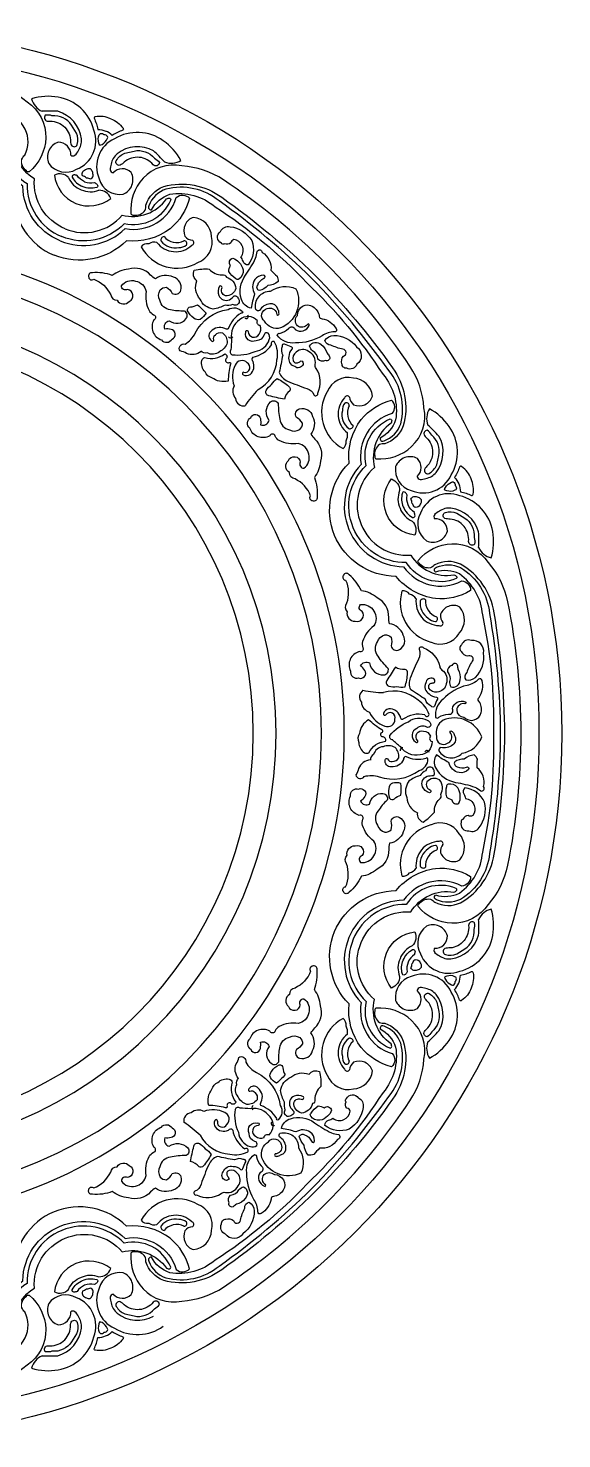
# Model space of a CAD drawing. Header units: metres. Extents: x 2627 to 4115, y 2440 to 3928.
# Drawn here: x 3553 to 4115, y 2440 to 3928 of the extents above; entities that cross this region are included whole.
import ezdxf

# ---------------------------------------------------------------- set-up
doc = ezdxf.new("R2010")
doc.units = ezdxf.units.M
for name, color, linetype in [('3', 3, 'Continuous'), ('4', 4, 'Continuous'), ('7', 7, 'Continuous')]:
    doc.layers.add(name, color=color, linetype=linetype)

# ---------------------------------------------------------------- blocks, each defined once
blk = doc.blocks.new('窗-074')
at = {"layer": '3'}
for points in [[(-3.45, 1202.05, -0.05), (112.42, 1190.44, -0.13), (146.94, 1173.28, -0.26), (163.34, 1141.54, -0.21), (148.74, 1111.85, -0.32), (146.29, 1112.72, -0.29), (142.17, 1122.88, -0.08), (144.92, 1126.58, 0.23), (145.33, 1149.22, 0.23), (102.63, 1178.61, 0.04), (-3.45, 1188.05, 0.04), (-109.54, 1178.61, 0.23), (-152.24, 1149.22, 0.23), (-151.82, 1126.58, -0.08), (-149.08, 1122.88, -0.29), (-153.2, 1112.72, -0.32), (-155.64, 1111.85, -0.21), (-170.25, 1141.54, -0.26), (-153.85, 1173.28, -0.13), (-119.33, 1190.44, -0.05)], [(162.88, 1161.48, 0.64), (165.43, 1156.19, -0.42), (185.05, 1139.97, 0.08), (185.64, 1135.42, 0.66), (190.93, 1135.81, 0.15), (190.34, 1145.8), (185.83, 1152.85, 0.28), (168.77, 1161.08, 0.13)], [(263.19, 1119.93, -0.64), (257.65, 1117.99, 0.42), (232.3, 1120.39, -0.08), (228.67, 1117.59, -0.66), (225.21, 1121.61, -0.15), (232.69, 1128.26), (240.87, 1130.06, -0.28), (258.75, 1123.81, -0.13)], [(409.5, 1031, 0.05), (319.35, 1104.73, 0.13), (282.81, 1117, 0.26), (248.77, 1106.16, 0.21), (238.1, 1074.83, 0.32), (240.45, 1073.72, 0.29), (250.54, 1077.99, 0.08), (251.22, 1082.55, -0.23), (266.94, 1098.85, -0.23), (317.91, 1089.44, -0.04), (399.6, 1021.1, -0.04), (467.94, 939.41, -0.23), (477.35, 888.44, -0.23), (461.05, 872.72, 0.08), (456.48, 872.04, 0.29), (452.22, 861.95, 0.32), (453.33, 859.6, 0.21), (484.66, 870.27, 0.26), (495.5, 904.31, 0.13), (483.22, 940.85, 0.05)], [(335.84, 1046.72, 0.28), (328.61, 1052.18, 0.32), (325.8, 1049.38, -0.34), (320.35, 1048.64, -0.55), (317.54, 1049.09, -0.59), (316.8, 1059.27, -0.37), (325.21, 1063.54, -0.23), (344.25, 1051.29, -0.27), (341.01, 1030.04, -0.39), (336.59, 1033.29, 0.1), (334.67, 1036.98, 0.31)], [(354.6, 1020.88, 0.25), (346.92, 1017.05, 0.3), (346.78, 1004.51, 0.05), (343.84, 991.82, -0.27), (335.13, 999.65, -0.23), (338.66, 1020.89, 0.04), (347.65, 1035.79, 0.07), (348.98, 1041.84, -0.78), (353.4, 1040.95, -0.3), (361.08, 1025.31, 0.03), (366.55, 1020.14, -0.14), (367.29, 1015.27, -0.14), (358.44, 1011.73, -0.14), (350.91, 1007.46, -0.52), (349.44, 1012.18, -0.21), (354.89, 1018.23, 0.91)], [(330.2, 1017.85, -0.1), (323.96, 1024.08, -0.12), (325.62, 1029.39, -0.58), (327.66, 1035.88, -0.14), (332.95, 1032.39, -0.15), (336.56, 1025.54, -0.29), (332.96, 1017.49, -0.36)], [(263.47, 998.89, -0.25), (263.67, 1007.96, -0.2), (269.31, 1010.37, -0.12), (274.36, 1004.93, 0.5), (282.01, 1007.75, 0.41), (275.35, 1019.24, 0.28), (259.63, 1017.64, -0.02), (255.4, 1021.06, 0.29), (235.84, 1026.12, 0.14), (221.71, 1020.76, 0.11), (204.2, 1023.11, 0.59), (200.98, 1019.08, 0.58), (205.41, 1017.47, -0.19), (220.34, 1003.75, 0.4), (225.98, 998.91, 0.51), (236.67, 997.9, 0.77), (235.05, 1008.38, -0.59), (229.81, 1011.61, -0.31), (242.1, 1015.83, -0.31), (251.38, 1006.56, 0.15), (254.01, 989.82, 0.12), (258.04, 986.19, -0.72), (258.24, 981.56, 0.47), (264.91, 964.02, 0.54), (274.18, 964.82, 0.78), (273.37, 973.28, 0.11), (267.92, 973.49, -0.45), (271.75, 980.94, 0.42), (286.49, 982.74, 0.49), (285.07, 989.4, -0.05), (272.75, 990.42, -0.32)], [(324.68, 999.42, 0.07), (328.93, 1002.8, -0.36), (332.1, 1000.94, -0.24), (333.09, 996.9, -0.49), (327.41, 995.16, -0.14), (320.75, 994.61, -0.09), (310.27, 991.13, -0.26), (298.79, 999.98, -0.28), (296.05, 1016.03, -0.37), (293.75, 1025.32, -0.08), (306.97, 1026.29, 0.22), (318.22, 1021.15, -0.41), (321.93, 1019.19, -0.32), (330.24, 1009.35, -0.37), (321.07, 1002.8, -0.49), (318.34, 1010.12, 0.52), (315.93, 1011.22, 0.23), (315.39, 1003.03, 0.43)], [(368.15, 987.71, 0.18), (367.07, 991.08, 0.41), (360.24, 995.8, 0.24), (351.06, 990.04, -0.47), (347.91, 990.83, -0.5), (360.76, 1006.82, -0.27), (383.06, 1008.91, -0.43), (369.44, 974.55, -0.34), (355.4, 980.46, -0.64), (357.88, 991.61, -0.47), (365.96, 987.46, 0.41), (367.07, 985.83, 0.51)], [(296.63, 994.96, -0.03), (304.06, 987.52, -0.11), (299.01, 982.08, -0.29), (293.46, 983.27, -0.13), (287.81, 989.71, -0.48), (290.38, 993.08, 0.14)], [(403.55, 984.79, 0.46), (406.05, 982.67, -0.22), (418.35, 974.02, -0.68), (416.91, 971.04, 0.16), (406.05, 967.68, -0.14), (382.61, 961.36, -0.27), (366.66, 968.09, -0.52), (368.77, 969.82, 0.11), (376.55, 973.95, -0.71), (382.42, 973.08, 0.47), (394.62, 976.82, 0.97), (393.17, 977.68, -0.44), (384.33, 976.54, -0.4), (384.33, 985.57, -0.27), (388.94, 993.64, -0.29), (397.87, 993.34, -0.24)], [(423.5, 943.11, -0.27), (424.73, 949.78, 0.82), (424.36, 955.84, -0.06), (413.73, 959.55, -0.36), (408.54, 963.51, -0.23), (416.2, 967.96, -0.24), (436.35, 957.93, -0.52), (436.6, 942.61, -0.45), (427.71, 939.16, -0.47)], [(375.68, 927.9, 0.02), (392.66, 921.26, -0.23), (398.9, 915.82, 0.91), (402.22, 917.27, 0.26), (400.87, 938.95, -0.23), (399.97, 942.53, 0.34), (394.15, 953.82, 0.37), (383.38, 953.31, 0.34), (380.65, 945.79, 0.43), (385.09, 944.08, 0.02), (387.66, 945.79, -0.44), (389.28, 942.45, -0.5), (381.93, 940.57, -0.39), (377.14, 949.47, -0.21), (379.7, 955.97, 0.61), (378.93, 957.93, -0.02), (373.03, 960.42, 0.56), (370.89, 958.28, 0.24), (371.43, 950.71, -0.01), (368.39, 935.46, 0.2)], [(402.37, 947.2, 0.26), (397.67, 954.37, -0.13), (394.95, 958.58, -0.51), (405.2, 959.93, -0.19), (410.4, 952.27, -0.03), (412.62, 949.3, -0.69), (409.04, 945.96, -0.4)], [(323.45, 927.9, -0.23), (309.27, 930.77, -0.26), (303.26, 935.94, -0.23), (300.38, 945.91, -0.22), (303.08, 948.61, 0.25), (320.56, 951.73, -0.66), (321.33, 947.08, 0.64), (324.45, 944.12, -0.8), (325.47, 942.6, 0.05)], [(372.91, 911.85, -0.01), (359.25, 914.91, -0.47), (356.86, 919.69, -0.08), (361.63, 924.72, -0.13), (366.67, 930.03, -0.06), (376.75, 923.12, -0.39), (377.55, 919.41, 0.21)], [(377.39, 884.98, 0.25), (386.46, 885.17, 0.2), (388.87, 890.82, 0.12), (383.43, 895.86, -0.5), (386.24, 903.52, -0.41), (397.74, 896.86, -0.28), (396.13, 881.14, 0.02), (399.56, 876.9, -0.29), (404.61, 857.35, -0.14), (399.25, 843.21, -0.11), (401.61, 825.7, -0.59), (397.58, 822.48, -0.58), (395.96, 826.92, 0.19), (382.25, 841.84, -0.4), (377.41, 847.49, -0.51), (376.39, 858.17, -0.77), (386.88, 856.55, 0.59), (390.1, 851.31, 0.31), (394.33, 863.6, 0.31), (385.05, 872.88, -0.15), (368.32, 875.51, -0.12), (364.69, 879.54, 0.72), (360.06, 879.75, -0.47), (342.52, 886.41, -0.54), (343.32, 895.68, -0.78), (351.78, 894.87, -0.11), (351.99, 889.43, 0.45), (359.44, 893.25, -0.38), (360.84, 909.58, -0.49), (367.5, 908.16, 0.05), (368.92, 894.25, 0.32)], [(440.32, 801.86, 0.33), (484, 774.9, 0.31), (521.84, 757.5, -0.17), (524.32, 755.7, -0.35), (523.77, 754.26, -0.37), (480, 768.32, -0.31), (433.34, 798.97, -0.31), (444.66, 853.64, -0.37), (465.67, 894.53, -0.35), (467.08, 893.9, -0.17), (466.6, 890.88, 0.31), (452.14, 851.82, 0.33)], [(498.42, 884.69, 0.64), (496.49, 879.15, -0.42), (498.89, 853.81, 0.08), (496.09, 850.18, 0.66), (500.11, 846.71, 0.15), (506.76, 854.19), (508.56, 862.37, 0.28), (502.31, 880.25, 0.13)], [(526.06, 837.38, -0.09), (527.56, 830.61, -0.07), (537.37, 827.2, 0.47), (538.63, 828.36, 0.16), (536.91, 841.87, 0.16), (528.57, 852.64, 0.47), (526.86, 852.58, -0.07), (522.33, 843.22, -0.09)], [(485.19, 804.78, -0.32), (487.47, 792.42, -0.27), (462.59, 811.09, -0.27), (466.98, 841.89, -0.32), (474.11, 831.53, 0.21), (474.53, 816.04, 0.21)], [(522.94, 836.09, -0.26), (523.93, 832.76, -0.18), (522.71, 831.82, -0.2), (515.63, 831.41, -0.12), (513.64, 832.24, -0.12), (514.46, 834.23, -0.2), (519.76, 838.94, -0.18), (521.29, 839.14, -0.26)], [(477.33, 817.19, 0.17), (485.49, 807.93, 0.52), (487.64, 809.51, 0.09), (487.09, 812.35, -0.15), (481.59, 818.96, -0.15), (480.8, 827.52, 0.09), (479.19, 829.92, 0.52), (476.54, 829.52, 0.17)], [(493.1, 823.73, -0.1), (492.76, 820.45, -0.06), (490.52, 817.23, -0.18), (486.89, 817.09, 0.12), (485, 820.37, 0.12), (484.02, 824.03, -0.18), (486.68, 826.5, -0.06), (490.54, 825.8, -0.1)], [(539.97, 784.38, -0.64), (534.68, 786.93, 0.42), (518.46, 806.55, -0.08), (513.91, 807.14, -0.66), (514.31, 812.44, -0.15), (524.3, 811.85), (531.35, 807.33, -0.28), (539.58, 790.27, -0.13)], [(580.55, 618.05, -0.05), (568.93, 502.17, -0.13), (551.78, 467.65, -0.26), (520.04, 451.25, -0.21), (490.34, 465.86, -0.32), (491.22, 468.3, -0.29), (501.37, 472.43, -0.08), (505.08, 469.68, 0.23), (527.72, 469.27, 0.23), (557.11, 511.96, 0.04), (566.55, 618.05, 0.04), (557.11, 724.14, 0.23), (527.72, 766.83, 0.23), (505.08, 766.42, -0.08), (501.37, 763.67, -0.29), (491.22, 767.79, -0.32), (490.34, 770.24, -0.21), (520.04, 784.85, -0.26), (551.78, 768.44, -0.13), (568.93, 733.92, -0.05)], [(454.59, 698.6, -0.25), (461.14, 704.87, -0.2), (466.84, 702.59, -0.12), (466.55, 695.17, 0.5), (473.96, 691.75, 0.41), (477.38, 704.59, 0.28), (465.13, 714.57, -0.02), (464.56, 719.99, 0.29), (454.3, 737.39, 0.14), (440.52, 743.59, 0.11), (429.8, 757.64, 0.59), (424.68, 757.07, 0.58), (426.67, 752.79, -0.19), (427.52, 732.54, 0.4), (428.09, 725.12, 0.51), (434.93, 716.85, 0.77), (441.2, 725.41, -0.59), (439.77, 731.4, -0.31), (451.45, 725.69, -0.31), (451.45, 712.57, 0.15), (441.48, 698.88, 0.12), (441.77, 693.46, -0.72), (438.63, 690.04, 0.47), (430.94, 672.93, 0.54), (438.07, 666.94, 0.78), (443.48, 673.5, 0.11), (439.77, 677.49, -0.45), (447.75, 680.06, 0.38), (460.29, 669.5, 0.49), (463.99, 675.21, -0.05), (455.16, 686.05, -0.32)], [(528.31, 690.1, 0.27), (533.89, 686.25, -0.82), (537.91, 681.7, 0.06), (533.02, 671.56, 0.36), (532.15, 665.09, 0.23), (540.71, 667.36, 0.24), (547.87, 688.7, 0.52), (537.21, 699.72, 0.45), (528.48, 695.87, 0.47)], [(483.73, 667.04, -0.02), (491.04, 683.74, 0.23), (491.61, 692, -0.91), (494.98, 693.32, -0.26), (509.36, 677.04, 0.23), (511.25, 673.87, -0.34), (515.12, 661.77, -0.37), (507.15, 654.51, -0.34), (499.89, 657.9, -0.43), (501.83, 662.26, -0.02), (504.85, 662.86, 0.44), (503.64, 666.37, 0.5), (497.11, 662.5, 0.39), (500.01, 652.82, 0.21), (506.42, 650.03, -0.61), (507.27, 648.1, 0.02), (504.85, 642.17, -0.56), (501.83, 642.17, -0.24), (496.86, 647.9, 0.01), (483.92, 656.53, -0.2)], [(470.43, 676.43, 0.01), (462.93, 664.6, 0.47), (464.62, 659.54, 0.08), (471.55, 659.35, 0.13), (478.86, 659.16, 0.06), (481.11, 671.17, 0.39), (479.05, 674.36, -0.21)], [(516.25, 672.26, -0.26), (518, 663.87, 0.13), (519.05, 658.97, 0.51), (527.26, 665.26, 0.19), (525.51, 674.36, 0.03), (524.99, 678.03, 0.69), (520.1, 677.86, 0.4)], [(543.66, 646.52, -0.46), (543.94, 649.78, 0.22), (546.52, 664.6, 0.68), (543.39, 665.69, -0.16), (533.34, 660.38, 0.14), (512.29, 648.28, 0.27), (505.78, 632.24, 0.52), (508.49, 632.51, -0.11), (516.91, 635.1, 0.71), (520.44, 639.85, -0.47), (531.71, 645.84, -0.97), (531.31, 644.2, 0.44), (524.24, 638.77, 0.4), (530.63, 632.38, 0.27), (539.59, 629.93, 0.29), (545.7, 636.46, 0.24)], [(446.8, 630.1, 0.23), (438.8, 618.05, 0.26), (438.21, 610.14, 0.23), (443.22, 601.05, 0.22), (447.04, 601.05, -0.25), (461.61, 611.22, 0.66), (458.86, 615.04, -0.64), (458.98, 619.34, 0.8), (458.62, 621.14, -0.05)], [(520.71, 619.42, -0.18), (522.32, 616.28, -0.41), (520.83, 608.11, -0.24), (510.26, 605.69, 0.47), (508.6, 602.91, 0.5), (528.99, 600.68, 0.27), (546.24, 614.98, 0.43), (512.3, 629.64, 0.34), (506.56, 615.53, 0.64), (516.2, 609.41, 0.47), (518.98, 618.05, -0.41), (518.61, 619.99, -0.51)], [(534.57, 586.38, -0.25), (526.44, 583.67, -0.3), (517.47, 592.44, -0.05), (506.42, 599.33, 0.27), (505.79, 587.63, 0.23), (523.31, 575.1, -0.04), (540.2, 570.93, -0.07), (545.42, 567.59, 0.78), (547.92, 571.35, 0.3), (542.29, 587.84, -0.03), (542.5, 595.36, 0.14), (539.58, 599.33, 0.14), (530.82, 595.57, 0.14), (522.48, 593.27, 0.52), (524.77, 588.89, 0.21), (532.9, 588.47, -0.91)], [(498.24, 580.4, -0.07), (503.64, 581.02, 0.36), (504.57, 584.58, 0.24), (502.41, 588.13, 0.49), (497.16, 585.35, 0.14), (492.06, 581.02, 0.09), (482.18, 576.08, 0.26), (480.33, 561.7, 0.28), (489.75, 548.41, 0.37), (494.69, 540.22, 0.08), (504.72, 548.88, -0.22), (509.04, 560.47, 0.41), (510.28, 564.49, 0.32), (509.2, 577.31, 0.37), (498.08, 575.46, 0.49), (501.33, 568.35, -0.52), (500.4, 565.88, -0.23), (494.22, 571.29, -0.43)], [(475.25, 563.72, 0.03), (475.25, 574.24, 0.11), (467.83, 574.52, 0.29), (464.75, 569.75, 0.13), (465.31, 561.19, 0.48), (469.51, 560.63, -0.14)], [(515.18, 571.27, 0.1), (515.17, 562.46, 0.12), (520.1, 559.88, 0.58), (526.13, 556.73, 0.14), (527.4, 562.94, 0.15), (525.11, 570.33, 0.29), (516.88, 573.48, 0.36)], [(454.59, 537.5, 0.25), (461.14, 531.23, 0.2), (466.84, 533.51, 0.12), (466.55, 540.92, -0.5), (473.96, 544.35, -0.41), (477.38, 531.51, -0.28), (465.13, 521.53, 0.02), (464.56, 516.11, -0.29), (454.3, 498.71, -0.14), (440.52, 492.5, -0.11), (429.8, 478.46, -0.59), (424.68, 479.03, -0.58), (426.67, 483.31, 0.19), (427.52, 503.56, -0.4), (428.09, 510.98, -0.51), (434.93, 519.25, -0.77), (441.2, 510.69, 0.59), (439.77, 504.7, 0.31), (451.45, 510.4, 0.31), (451.45, 523.53, -0.15), (441.48, 537.22, -0.12), (441.77, 542.63, 0.72), (438.63, 546.06, -0.47), (430.94, 563.17, -0.54), (438.07, 569.16, -0.78), (443.48, 562.6, -0.11), (439.77, 558.61, 0.45), (447.75, 556.04, -0.42), (459.44, 565.19, -0.49), (463.15, 559.49, 0.05), (455.16, 550.05, 0.32)], [(539.58, 554.85, -0.28), (538.33, 545.87, -0.32), (534.36, 545.87, 0.34), (529.98, 542.53, 0.55), (528.32, 540.23, 0.59), (534.99, 532.51, 0.37), (543.96, 535.43, 0.23), (548.75, 557.57, 0.27), (531.44, 570.3, 0.39), (530.61, 564.87, -0.1), (531.86, 560.91, -0.31)], [(429.64, 438.66, 0.3), (440.38, 381.5, 0.38), (467.66, 336.61, -0.43), (467.07, 325.12, -0.16), (440.32, 341.98, -0.19), (429.7, 380.28, -0.3), (416.96, 443.91, -0.3), (470.96, 479.89, -0.19), (505.55, 499.46, -0.16), (536.39, 492.47, -0.43), (528.68, 483.93, 0.38), (477.65, 471.47, 0.3)], [(440.32, 434.23, -0.33), (484, 461.19, -0.31), (521.84, 478.59, 0.17), (524.32, 480.39, 0.35), (523.77, 481.83, 0.37), (480, 467.77, 0.31), (433.34, 437.12, 0.31), (444.66, 382.45, 0.37), (465.67, 341.57, 0.35), (467.08, 342.19, 0.17), (466.6, 345.22, -0.31), (452.14, 384.28, -0.33)], [(539.97, 451.71, 0.64), (534.68, 449.16, -0.42), (518.46, 429.54, 0.08), (513.91, 428.96, 0.66), (514.31, 423.66, 0.15), (524.3, 424.25), (531.35, 428.76, 0.28), (539.58, 445.83, 0.13)], [(466.98, 394.21, -0.27), (462.59, 425.01, -0.27), (487.47, 443.68, -0.32), (485.19, 431.31, 0.21), (474.53, 420.06, 0.21), (474.11, 404.57, -0.32)], [(477.33, 418.9, -0.17), (485.49, 428.17, -0.52), (487.64, 426.58, -0.09), (487.09, 423.75, 0.15), (481.59, 417.14, 0.15), (480.8, 408.57, -0.09), (479.19, 406.18, -0.52), (476.54, 406.58, -0.17)], [(377.39, 351.12, -0.25), (386.46, 350.92, -0.2), (388.87, 345.28, -0.12), (383.43, 340.24, 0.5), (386.24, 332.58, 0.41), (397.74, 339.24, 0.28), (396.13, 354.96, -0.02), (399.56, 359.19, 0.29), (404.61, 378.75, 0.14), (399.25, 392.89, 0.11), (401.61, 410.39, 0.59), (397.58, 413.61, 0.58), (395.96, 409.18, -0.19), (382.25, 394.26, 0.4), (377.41, 388.61, 0.51), (376.39, 377.93, 0.77), (386.88, 379.54, -0.59), (390.1, 384.79, -0.31), (394.33, 372.49, -0.31), (385.05, 363.22, 0.15), (368.32, 360.59, 0.12), (364.69, 356.55, -0.72), (360.06, 356.35, 0.47), (342.52, 349.69, 0.54), (343.32, 340.42, 0.78), (351.78, 341.23, 0.11), (351.99, 346.67, -0.45), (359.44, 342.84, 0.42), (361.24, 328.11, 0.49), (367.89, 329.52, -0.05), (368.92, 341.84, -0.32)], [(493.1, 412.37, -0.1), (490.54, 410.29, -0.06), (486.68, 409.6, -0.18), (484.02, 412.07, 0.12), (485, 415.72, 0.12), (486.89, 419, -0.18), (490.52, 418.86, -0.06), (492.76, 415.65, -0.1)], [(522.94, 400.01, 0.26), (523.93, 403.34, 0.18), (522.71, 404.28, 0.2), (515.63, 404.69, 0.12), (513.64, 403.86, 0.12), (514.46, 401.87, 0.2), (519.76, 397.16, 0.18), (521.29, 396.95, 0.26)], [(526.06, 398.72, 0.09), (527.56, 405.48, 0.07), (537.37, 408.9, -0.47), (538.63, 407.73, -0.16), (536.91, 394.22, -0.16), (528.57, 383.45, -0.47), (526.86, 383.52, 0.07), (522.33, 392.87, 0.09)], [(498.42, 351.4, -0.64), (496.49, 356.95, 0.42), (498.89, 382.29, -0.08), (496.09, 385.92, -0.66), (500.11, 389.39, -0.15), (506.76, 381.91), (508.56, 373.73, -0.28), (502.31, 355.84, -0.13)], [(409.5, 205.1, 0.05), (483.22, 295.25, 0.13), (495.5, 331.78, 0.26), (484.66, 365.83, 0.21), (453.33, 376.49, 0.32), (452.22, 374.15, 0.29), (456.48, 364.05, 0.08), (461.05, 363.38, -0.23), (477.35, 347.66, -0.23), (467.94, 296.69, -0.04), (399.6, 215, -0.04), (317.91, 146.65, -0.23), (266.94, 137.25, -0.23), (251.22, 153.55, 0.08), (250.54, 158.11, 0.29), (240.45, 162.38, 0.32), (238.1, 161.27, 0.21), (248.77, 129.94, 0.26), (282.81, 119.09, 0.13), (319.35, 131.37, 0.05)], [(373.46, 317.97, -0.03), (366.02, 310.53, -0.11), (360.57, 315.58, -0.29), (361.77, 321.13, -0.13), (368.21, 326.79, -0.48), (371.58, 324.21, 0.14)], [(306.4, 291.14, -0.23), (309.27, 305.32, -0.26), (314.44, 311.34, -0.23), (324.41, 314.22, -0.22), (327.11, 311.52, 0.25), (330.23, 294.03, -0.66), (325.58, 293.27, 0.64), (322.62, 290.14, -0.8), (321.1, 289.13, 0.05)], [(377.91, 289.92, 0.07), (381.3, 285.66, -0.36), (379.44, 282.49, -0.24), (375.4, 281.51, -0.49), (373.65, 287.18, -0.14), (373.11, 293.85, -0.09), (369.62, 304.33, -0.26), (378.48, 315.8, -0.28), (394.53, 318.54, -0.37), (403.82, 320.84, -0.08), (404.79, 307.63, 0.22), (399.65, 296.37, -0.41), (397.68, 292.66, -0.32), (387.85, 284.35, -0.37), (381.3, 293.52, -0.49), (388.62, 296.26, 0.52), (389.71, 298.66, 0.23), (381.52, 299.2, 0.43)], [(425.21, 278.75, 0.28), (430.68, 285.99, 0.32), (427.88, 288.79, -0.34), (427.14, 294.25, -0.55), (427.59, 297.05, -0.59), (437.77, 297.8, -0.37), (442.04, 289.39, -0.23), (429.78, 270.35, -0.27), (408.54, 273.58, -0.39), (411.79, 278.01, 0.1), (415.48, 279.93, 0.31)], [(396.35, 284.4, -0.1), (402.58, 290.63, -0.12), (407.89, 288.97, -0.58), (414.38, 286.93, -0.14), (410.89, 281.64, -0.15), (404.04, 278.03, -0.29), (395.99, 281.63, -0.36)], [(263.47, 237.21, 0.25), (263.67, 228.14, 0.2), (269.31, 225.72, 0.12), (274.36, 231.17, -0.5), (282.01, 228.35, -0.41), (275.35, 216.86, -0.28), (259.63, 218.46, 0.02), (255.4, 215.03, -0.29), (235.84, 209.98, -0.14), (221.71, 215.34, -0.11), (204.2, 212.99, -0.59), (200.98, 217.01, -0.58), (205.41, 218.63, 0.19), (220.34, 232.34, -0.4), (225.98, 237.19, -0.51), (236.67, 238.2, -0.77), (235.05, 227.72, 0.59), (229.81, 224.49, 0.31), (242.1, 220.26, 0.31), (251.38, 229.54, -0.15), (254.01, 246.27, -0.12), (258.04, 249.9, 0.72), (258.24, 254.54, -0.47), (264.91, 272.08, -0.54), (274.18, 271.28, -0.78), (273.37, 262.81, -0.11), (267.92, 262.61, 0.45), (271.75, 255.15, -0.38), (288.08, 253.75, -0.49), (286.66, 247.1, 0.05), (272.75, 245.68, 0.32)], [(399.38, 260, 0.25), (395.55, 267.67, 0.3), (383.01, 267.81, 0.05), (370.32, 270.75, -0.27), (378.14, 279.46, -0.23), (399.39, 275.94, 0.04), (414.29, 266.94, 0.07), (420.34, 265.62, -0.78), (419.45, 261.19, -0.3), (403.8, 253.51, 0.03), (398.64, 248.05, -0.14), (393.77, 247.31, -0.14), (390.23, 256.16, -0.14), (385.96, 263.68, -0.52), (390.68, 265.16, -0.21), (396.72, 259.7, 0.91)], [(366.21, 246.44, 0.18), (369.58, 247.53, 0.41), (374.3, 254.35, 0.24), (368.54, 263.53, -0.47), (369.32, 266.68, -0.5), (385.32, 253.83, -0.27), (387.41, 231.53, -0.43), (353.04, 245.15, -0.34), (358.96, 259.2, -0.64), (370.11, 256.71, -0.47), (365.96, 248.63, 0.41), (364.33, 247.52, 0.51)], [(290.35, 241.68, -0.01), (293.41, 255.35, -0.47), (298.19, 257.74, -0.08), (303.22, 252.97, -0.13), (308.52, 247.93, -0.06), (301.62, 237.85, -0.39), (297.91, 237.05, 0.21)], [(306.4, 238.91, 0.02), (299.75, 221.93, -0.23), (294.31, 215.69, 0.91), (295.77, 212.38, 0.26), (317.45, 213.72, -0.23), (321.03, 214.62, 0.34), (332.32, 220.44, 0.37), (331.81, 231.22, 0.34), (324.29, 233.95, 0.43), (322.57, 229.5, 0.02), (324.28, 226.94, -0.44), (320.95, 225.31, -0.5), (319.07, 232.66, -0.39), (327.97, 237.46, -0.21), (334.46, 234.89, 0.61), (336.43, 235.67, -0.02), (338.91, 241.57, 0.56), (336.78, 243.7, 0.24), (329.21, 243.17, -0.01), (313.96, 246.21, 0.2)], [(363.29, 211.05, 0.46), (361.17, 208.55, -0.22), (352.52, 196.24, -0.68), (349.54, 197.68, 0.16), (346.18, 208.54, -0.14), (339.85, 231.98, -0.27), (346.59, 247.93, -0.52), (348.32, 245.82, 0.11), (352.45, 238.04, -0.71), (351.58, 232.18, 0.47), (355.32, 219.98, 0.97), (356.18, 221.42, -0.44), (355.03, 230.26, -0.4), (364.07, 230.26, -0.27), (372.13, 225.66, -0.29), (371.84, 216.72, -0.24)], [(325.7, 212.23, 0.26), (332.87, 216.93, -0.13), (337.07, 219.65, -0.51), (338.43, 209.39, -0.19), (330.76, 204.2, -0.03), (327.8, 201.97, -0.69), (324.46, 205.55, -0.4)], [(321.61, 191.09, -0.27), (328.28, 189.86, 0.82), (334.34, 190.23, -0.06), (338.05, 200.86, -0.36), (342.01, 206.06, -0.23), (346.45, 198.4, -0.24), (336.43, 178.25, -0.52), (321.11, 177.99, -0.45), (317.65, 186.89, -0.47)], [(180.36, 174.28, -0.33), (230.32, 162.45, -0.31), (269.38, 148, 0.17), (272.4, 147.52, 0.35), (273.03, 148.93, 0.37), (232.14, 169.93, 0.31), (177.47, 181.26, 0.31), (146.82, 134.59, 0.37), (132.76, 90.83, 0.35), (134.2, 90.27, 0.17), (136, 92.75, -0.31), (153.4, 130.59, -0.33)], [(210.03, 140.48, 0.32), (220.38, 147.61, 0.27), (189.59, 152.01, 0.27), (170.92, 127.12, 0.32), (183.28, 129.41, -0.21), (194.54, 140.06, -0.21)], [(195.69, 137.27, -0.17), (208.01, 138.05, -0.52), (208.41, 135.4, -0.09), (206.02, 133.79, 0.15), (197.46, 133, 0.15), (190.85, 127.5, -0.09), (188.01, 126.95, -0.52), (186.42, 129.11, -0.17)], [(-3.45, 34.05, -0.05), (-119.33, 45.66, -0.13), (-153.85, 62.81, -0.26), (-170.25, 94.56, -0.21), (-155.64, 124.25, -0.32), (-153.2, 123.38, -0.29), (-149.08, 113.22, -0.08), (-151.82, 109.52, 0.23), (-152.24, 86.88, 0.23), (-109.54, 57.49, 0.04), (-3.45, 48.05, 0.04), (102.63, 57.49, 0.23), (145.33, 86.88, 0.23), (144.92, 109.52, -0.08), (142.17, 113.22, -0.29), (146.29, 123.38, -0.32), (148.74, 124.25, -0.21), (163.34, 94.56, -0.26), (146.94, 62.81, -0.13), (112.42, 45.66, -0.05)], [(202.23, 121.49, 0.1), (204.3, 124.06, 0.06), (205, 127.91, 0.18), (202.53, 130.58, -0.12), (198.87, 129.59, -0.12), (195.59, 127.7, 0.18), (195.73, 124.07, 0.06), (198.95, 121.84, 0.1)], [(263.19, 116.17, 0.64), (257.65, 118.11, -0.42), (232.3, 115.7, 0.08), (228.67, 118.51, 0.66), (225.21, 114.48, 0.15), (232.69, 107.83), (240.87, 106.04, 0.28), (258.75, 112.29, 0.13)], [(162.88, 74.62, -0.64), (165.43, 79.91, 0.42), (185.05, 96.13, -0.08), (185.64, 100.68, -0.66), (190.93, 100.29, -0.15), (190.34, 90.3), (185.83, 83.24, -0.28), (168.77, 75.01, -0.13)], [(214.59, 91.65, 0.26), (217.64, 93.3, 0.18), (217.44, 94.84, 0.2), (212.72, 100.13, 0.12), (210.73, 100.95, 0.12), (209.91, 98.96, 0.2), (210.32, 91.89, 0.18), (211.26, 90.66, 0.26)], [(215.88, 88.54, 0.09), (221.72, 92.26, 0.07), (231.08, 87.74, -0.47), (231.14, 86.03, -0.16), (220.37, 77.68, -0.16), (206.86, 75.97, -0.47), (205.69, 77.22, 0.07), (209.11, 87.04, 0.09)]]:
    blk.add_lwpolyline(points, format="xyb", close=True, dxfattribs=at)
for points in [[(175.94, 1051.14, -0.3), (143.12, 1099.15, -0.38), (130.67, 1150.18, 0.43), (122.12, 1157.89, 0.16), (115.14, 1127.05, 0.19), (134.7, 1092.47, 0.3), (170.69, 1038.46, 0.3)], [(220.37, 1158.41, 0.16), (206.86, 1160.13, 0.47), (205.69, 1158.87, -0.07), (209.11, 1149.06, -0.09), (215.88, 1147.56, -0.09)], [(220.37, 1158.41, -0.16), (231.14, 1150.07, -0.47), (231.08, 1148.36, 0.07), (221.72, 1143.84, 0.09), (215.88, 1147.56, 0.09)], [(180.36, 1061.82, -0.33), (153.4, 1105.5, -0.31), (136, 1143.34, 0.17), (134.2, 1145.82, 0.35), (132.76, 1145.27, 0.37), (146.82, 1101.51, 0.31), (177.47, 1054.84)], [(210.73, 1135.14, -0.12), (209.91, 1137.13, -0.2), (210.32, 1144.21, -0.18), (211.26, 1145.44, -0.26), (214.59, 1144.45)], [(210.73, 1135.14, 0.12), (212.72, 1135.96, 0.2), (217.44, 1141.26, 0.18), (217.64, 1142.79, 0.26), (214.59, 1144.45)], [(197.46, 1103.09, -0.15), (190.85, 1108.59, 0.09), (188.01, 1109.14, 0.52), (186.42, 1106.99, 0.17), (195.69, 1098.83)], [(198.87, 1106.5, 0.12), (195.59, 1108.39, -0.18), (195.73, 1112.02, -0.06), (198.95, 1114.26, -0.1), (202.23, 1114.6, -0.1)], [(198.87, 1106.5, -0.12), (202.53, 1105.52, 0.18), (205, 1108.19, 0.06), (204.3, 1112.04, 0.1), (202.23, 1114.6, 0.1)], [(175.94, 1051.14, 0.3), (233.09, 1061.88, 0.38), (277.98, 1089.16, -0.43), (289.48, 1088.57, -0.16), (272.61, 1061.83, -0.19), (234.32, 1051.2, -0.3), (170.69, 1038.46, -0.3)], [(197.46, 1103.09, 0.15), (206.02, 1102.31, -0.09), (208.41, 1100.69, -0.52), (208.01, 1098.04, -0.17), (195.69, 1098.83)], [(396.78, 1018.26, 0.04), (315.56, 1086.21, 0.24), (268.87, 1096.58, 0.23), (253.86, 1081.96, 0.16), (253.57, 1079.9, 0.3), (256.22, 1078.46, -0.19), (272.19, 1092.14, -0.22), (312.05, 1081.1, -0.06), (392.67, 1014.18, -0.06), (459.59, 933.55, -0.22), (470.64, 893.69, -0.19), (456.96, 877.72, 0.3), (458.4, 875.08, 0.16), (460.46, 875.36, 0.23), (475.08, 890.37, 0.24), (464.7, 937.06, 0.04), (396.75, 1018.28)], [(180.36, 1061.82, 0.33), (230.32, 1073.65, 0.31), (269.38, 1088.1, -0.17), (272.4, 1088.58, -0.35), (273.03, 1087.17, -0.37), (232.14, 1066.17, -0.31), (177.47, 1054.84)], [(299.78, 953.96, -0.27), (286.89, 952.06, 0.12), (281.37, 954.3, -0.72), (285.6, 960.4, 0.14), (294.64, 969.91, -0.25), (323.52, 990.81, -0.35), (336.09, 989.04, -0.83), (334.92, 987.63, 0.18), (323.65, 973.77, -0.28), (320.48, 974.13, 0.34), (308.26, 971.32, 0.48), (308.86, 963.21, 0.79), (310.97, 964.15, -0.37), (312.26, 968.49, -0.3), (318.6, 970.37, -0.23), (322.72, 961.56, -0.21), (315.79, 953.69, -0.32), (305.1, 952.64, -0.29), (299.58, 954.17)], [(326.04, 955.46, 0.57), (326.95, 951.06, 0.14), (347.13, 953.95, 0.3), (359.66, 964.49, 0.27), (358.75, 970.06, 0.49), (355.09, 968.57, -0.34), (348.04, 963.34, -0.63), (338.98, 970.73, -1.07), (341.06, 971.48, 0.78), (350.61, 969.07, 0.3), (351.61, 976.61, -0.54), (349.36, 980.94, 0.4), (333.58, 981.78, 0.3), (326.53, 964.76, 0.02), (325.94, 955.37)], [(467.66, 899.49, 0.38), (440.38, 854.59, 0.3), (429.64, 797.44, 0.3), (477.65, 764.62, 0.38), (528.68, 752.17, -0.43), (536.39, 743.62, -0.16), (505.55, 736.64, -0.19), (470.96, 756.2, -0.3), (416.96, 792.19, -0.3), (429.7, 855.82, -0.19), (440.32, 894.11, -0.16), (467.07, 910.98)], [(562.55, 618.07, -0.04), (553.16, 512.59, -0.24), (527.48, 472.23, -0.23), (506.53, 471.96, -0.16), (504.87, 473.22, -0.3), (505.73, 476.1, 0.19), (526.69, 477.73, 0.22), (547.07, 513.72, 0.06), (556.76, 618.05, 0.06), (547.07, 722.38, 0.22), (526.69, 758.37, 0.19), (505.73, 759.99, -0.3), (504.87, 762.88, -0.16), (506.53, 764.13, -0.23), (527.48, 763.86, -0.24), (553.16, 723.51, -0.04), (562.55, 618.03)], [(468.12, 612.45, -0.57), (465.65, 616.21, -0.14), (481.97, 628.43, -0.3), (498.28, 629.84, -0.27), (501.57, 625.25, -0.49), (497.93, 623.73, 0.34), (489.25, 622.43, 0.63), (488.07, 610.8, 1.07), (490.07, 611.74, -0.78), (495.11, 620.2, -0.3), (501.15, 615.58, 0.54), (502.63, 610.92, -0.4), (492.06, 599.17, -0.3), (475.04, 606.22, -0.02), (467.99, 612.44)], [(448.49, 594.94, 0.27), (438.04, 587.17, -0.12), (435.71, 581.69, 0.72), (443.02, 580.36, -0.14), (456.13, 580.02, 0.25), (491.33, 585.67, 0.35), (498.97, 595.82, 0.83), (497.15, 595.98, -0.18), (479.38, 597.81, 0.28), (477.39, 595.32, -0.34), (466.76, 588.67, -0.48), (461.45, 594.82, -0.79), (463.61, 595.65, 0.37), (467.59, 593.49, 0.3), (473.4, 596.65, 0.23), (470.08, 605.79, 0.21), (459.62, 606.45, 0.32), (451.32, 599.64, 0.29), (448.5, 594.65)], [(396.75, 217.81, 0.04), (464.7, 299.04, 0.24), (475.08, 345.72, 0.23), (460.46, 360.74, 0.16), (458.4, 361.02, 0.3), (456.96, 358.37, -0.19), (470.64, 342.4, -0.22), (459.59, 302.54, -0.06), (392.67, 221.92, -0.06), (312.05, 155, -0.22), (272.19, 143.96, -0.19), (256.22, 157.63, 0.3), (253.57, 156.19, 0.16), (253.86, 154.14, 0.23), (268.87, 139.51, 0.24), (315.56, 149.89, 0.04), (396.78, 217.84)], [(332.46, 314.81, -0.27), (330.56, 327.7, 0.12), (332.8, 333.22, -0.72), (338.9, 329, 0.14), (348.41, 319.96, -0.25), (369.31, 291.07, -0.35), (367.54, 278.5, -0.83), (366.13, 279.67, 0.18), (352.27, 290.94, -0.28), (352.63, 294.12, 0.34), (349.81, 306.33, 0.48), (341.71, 305.74, 0.79), (342.65, 303.63, -0.37), (346.99, 302.34, -0.3), (348.87, 295.99, -0.23), (340.05, 291.88, -0.21), (332.19, 298.8, -0.32), (331.14, 309.49, -0.29), (332.67, 315.01)], [(333.96, 288.56, 0.57), (329.56, 287.64, 0.14), (332.45, 267.46, 0.3), (342.99, 254.93, 0.27), (348.56, 255.85, 0.49), (347.06, 259.5, -0.34), (341.84, 266.56, -0.63), (349.23, 275.61, -1.07), (349.98, 273.54, 0.78), (347.56, 263.98, 0.3), (355.11, 262.99, -0.54), (359.44, 265.24, 0.4), (360.28, 281.02, 0.3), (343.26, 288.07, 0.02), (333.87, 288.65)], [(130.67, 85.91, -0.38), (143.12, 136.95, -0.3), (175.94, 184.96, -0.3), (233.09, 174.22, -0.38), (277.98, 146.93, 0.43), (289.48, 147.53, 0.16), (272.61, 174.27, 0.19), (234.32, 184.89, 0.3), (170.69, 197.64, 0.3), (134.7, 143.63, 0.19), (115.14, 109.04, 0.16), (122.12, 78.21)]]:
    blk.add_lwpolyline(points, format="xyb", dxfattribs=at)
for centre, radius, start, end in [((165.19, 1128.16), 50.03, 79.8, 106.62), ((166.67, 1179.85), 16.23, 193.39, 246.24), ((167.72, 1138.86), 39.05, 14.23, 80.67), ((167, 1048.34), 116.86, 86.63, 93.37), ((165.75, 1137.01), 29.14, 7.28, 73.84), ((180.52, 1138.96), 26.8, 291.35, 20.77), ((234.79, 1116.47), 26.8, 114.23, 203.65), ((243.78, 1107.36), 39.05, 54.33, 120.77), ((178.32, 1124.71), 13.62, 107.04, 203.86), ((174.44, 1126.77), 10.96, 357.82, 90.59), ((180.84, 1135.33), 12.07, 312.33, 336.53), ((179.55, 1139.32), 15.17, 324.56, 5.26), ((243.86, 1104.66), 29.14, 61.16, 127.72), ((180.28, 1042.84), 116.86, 41.63, 48.37), ((238, 1098), 50.03, 28.38, 55.2), ((180.94, 1130.06), 18.58, 215.78, 300.17), ((187.15, 1128.89), 3.08, 235.37, 306.3), ((232, 1114.14), 12.07, 158.47, 182.67), ((235.73, 1116.04), 15.17, 129.74, 170.44), ((273.5, 1135.6), 16.23, 248.76, 301.61), ((175.52, 1099.3), 10.71, 43.6, 115.48), ((201.58, 1112.54), 30.87, 186.63, 247.14), ((201.24, 1114.4), 19.55, 203.22, 249.93), ((228.21, 1110.48), 18.58, 194.83, 279.22), ((222.99, 1114.04), 3.08, 188.7, 259.63), ((230.48, 1103.56), 10.96, 44.41, 137.18), ((226.28, 1104.84), 13.62, 291.14, 27.96), ((202.77, 1113.76), 19.55, 245.07, 291.78), ((210.29, 1084.9), 10.71, 19.52, 91.4), ((201.22, 1112.68), 30.87, 247.86, 308.37), ((296.69, 1060.14), 12.18, 107.15, 203.76), ((291.32, 1054.22), 17.64, 2.47, 84.21), ((267.46, 1051.9), 3.06, 95.5, 199.58), ((278.26, 1064.03), 14.33, 219.34, 296.74), ((293.24, 1061.43), 9.89, 218.84, 264.14), ((290.03, 1050.29), 19.48, 290.65, 13.92), ((252.6, 1041.43), 7.21, 80.15, 141.11), ((278.63, 1063.02), 35.95, 208.34, 300.55), ((258.75, 1040.96), 9.02, 77.19, 122.99), ((277.31, 1062.48), 20.88, 217.53, 313.25), ((276.81, 1060.47), 15.55, 218.12, 282.81), ((281.02, 1054.14), 8.87, 265.08, 311.73), ((284.83, 1048.79), 2.45, 328.89, 93.07), ((290.99, 1049.57), 2.38, 285.35, 58.45), ((339.3, 984.62), 1.86, 237.14, 41.67), ((325.66, 968.28), 2.46, 216.1, 317.8), ((341, 973.14), 24.51, 279.7, 327.01), ((363.12, 960.81), 1.86, 48.33, 212.86), ((343.47, 951.56), 23.44, 347.69, 26.99), ((335.56, 939.57), 6.34, 44.03, 157.68), ((338.2, 939.94), 4.47, 258.66, 64.53), ((336.59, 941.16), 9.62, 309.68, 24.68), ((346.78, 947.16), 2.46, 132.2, 233.9), ((334.57, 948.32), 31.85, 298.47, 356.85), ((350.11, 931.72), 22.84, 153.32, 200.46), ((337.1, 934.42), 1.16, 79.06, 247.76), ((339.38, 938.17), 5.55, 240.62, 307.15), ((428.79, 911.54), 19.48, 76.08, 159.35), ((432.72, 912.82), 17.64, 5.79, 87.53), ((337.98, 919.06), 10.39, 153.25, 219.05), ((410.56, 859.83), 85.77, 135.15, 147.35), ((441.51, 900.13), 35.95, 149.45, 241.66), ((337.14, 913.25), 7.26, 185.85, 279.52), ((440.98, 898.81), 20.88, 136.75, 232.47), ((432.64, 902.53), 8.87, 138.27, 184.92), ((428.07, 912.49), 2.38, 31.55, 164.65), ((427.29, 906.34), 2.45, 356.93, 121.11), ((442.53, 899.76), 14.33, 153.26, 230.66), ((439.93, 914.75), 9.89, 185.86, 231.16), ((438.63, 918.19), 12.18, 246.24, 342.85), ((461.97, 904.95), 7.89, 316.13, 49.8), ((438.97, 898.32), 15.55, 167.19, 231.88), ((514.1, 895.01), 16.23, 148.39, 201.24), ((476.5, 859.5), 50.03, 34.8, 61.62), ((419.46, 880.25), 9.02, 327.01, 12.81), ((430.39, 888.96), 3.06, 250.42, 354.5), ((421.34, 801.78), 116.86, 41.63, 48.37), ((485.86, 865.28), 39.05, 329.23, 35.67), ((419.92, 874.11), 7.21, 308.89, 9.85), ((483.16, 865.36), 29.14, 322.28, 28.84), ((483.34, 847.78), 13.62, 62.04, 158.86), ((482.05, 851.98), 10.96, 312.82, 45.59), ((488.98, 849.71), 18.58, 170.78, 255.17), ((494.97, 856.3), 26.8, 246.35, 335.77), ((492.54, 844.49), 3.08, 190.37, 261.3), ((494.54, 857.23), 15.17, 279.56, 320.26), ((492.64, 853.5), 12.07, 267.33, 291.53), ((517.45, 802.02), 26.8, 69.23, 158.65), ((517.36, 789.22), 39.05, 9.33, 75.77), ((508.56, 802.44), 18.58, 149.83, 234.22), ((507.39, 808.65), 3.08, 143.7, 214.63), ((505.27, 795.94), 10.96, 359.41, 92.18), ((513.82, 802.35), 12.07, 113.47, 137.67), ((517.81, 801.05), 15.17, 84.74, 125.44), ((515.51, 787.26), 29.14, 16.16, 82.72), ((503.21, 799.82), 13.62, 246.14, 342.96), ((426.84, 788.5), 116.86, 356.63, 3.37), ((506.66, 786.7), 50.03, 343.38, 10.2), ((558.35, 788.18), 16.23, 203.76, 256.61), ((510.65, 733.22), 35.95, 163.34, 255.55), ((476.98, 736.36), 7.21, 35.15, 96.11), ((481, 731.69), 9.02, 32.19, 77.99), ((509.34, 733.78), 20.88, 172.53, 268.25), ((507.57, 732.71), 15.55, 173.12, 237.81), ((494.89, 733.26), 3.06, 50.5, 154.58), ((511.1, 734.21), 14.33, 174.34, 251.74), ((506.07, 725.26), 8.87, 220.08, 266.73), ((504.98, 718.78), 2.45, 283.89, 48.07), ((519.86, 721.77), 9.89, 173.84, 219.14), ((521.38, 718.42), 12.18, 62.15, 158.76), ((513.4, 718.03), 17.64, 317.47, 39.21), ((509.88, 714.97), 2.38, 240.35, 13.45), ((509.72, 716.16), 19.48, 245.65, 328.92), ((446.12, 650.14), 7.26, 125.48, 219.15), ((450.83, 646.63), 10.39, 185.95, 251.75), ((460.26, 739.83), 85.77, 257.65, 269.85), ((469.1, 623.53), 31.85, 48.15, 106.53), ((477.69, 627.53), 23.44, 18.01, 57.31), ((468.35, 646.25), 22.84, 204.54, 251.68), ((461.06, 635.15), 1.16, 157.24, 325.94), ((465.33, 634.1), 5.55, 97.85, 164.38), ((465.74, 632.02), 4.47, 340.47, 146.34), ((465.46, 630.02), 9.62, 20.32, 95.32), ((476.91, 632.98), 2.46, 171.1, 272.8), ((491.2, 610.52), 24.51, 77.99, 125.3), ((498.12, 634.89), 1.86, 192.14, 356.67), ((463.61, 630.42), 6.34, 247.32, 0.97), ((476.91, 603.11), 2.46, 87.2, 188.9), ((498.12, 601.21), 1.86, 3.33, 167.86), ((510.65, 502.87), 35.95, 104.45, 196.66), ((509.72, 519.93), 19.48, 31.08, 114.35), ((509.34, 502.32), 20.88, 91.75, 187.47), ((509.88, 521.12), 2.38, 346.55, 119.65), ((513.4, 518.07), 17.64, 320.79, 42.53), ((507.57, 503.39), 15.55, 122.19, 186.88), ((511.1, 501.89), 14.33, 108.26, 185.66), ((506.07, 510.84), 8.87, 93.27, 139.92), ((504.98, 517.32), 2.45, 311.93, 76.11), ((519.86, 514.33), 9.89, 140.86, 186.16), ((521.38, 517.68), 12.18, 201.24, 297.85), ((481, 504.41), 9.02, 282.01, 327.81), ((494.89, 502.84), 3.06, 205.42, 309.5), ((476.98, 499.74), 7.21, 263.89, 324.85), ((558.35, 447.92), 16.23, 103.39, 156.24), ((506.66, 449.4), 50.03, 349.8, 16.62), ((508.56, 433.66), 18.58, 125.78, 210.17), ((503.21, 436.28), 13.62, 17.04, 113.86), ((426.84, 447.59), 116.86, 356.63, 3.37), ((505.27, 440.16), 10.96, 267.82, 0.59), ((515.51, 448.84), 29.14, 277.28, 343.84), ((517.36, 446.87), 39.05, 284.23, 350.67), ((517.45, 434.07), 26.8, 201.35, 290.77), ((507.39, 427.45), 3.08, 145.37, 216.3), ((513.82, 433.75), 12.07, 222.33, 246.53), ((517.81, 435.04), 15.17, 234.56, 275.26), ((488.98, 386.38), 18.58, 104.83, 189.22), ((494.97, 379.8), 26.8, 24.23, 113.65), ((482.05, 384.12), 10.96, 314.41, 47.18), ((492.54, 391.6), 3.08, 98.7, 169.63), ((492.64, 382.6), 12.07, 68.47, 92.67), ((494.54, 378.86), 15.17, 39.74, 80.44), ((483.16, 370.73), 29.14, 331.16, 37.72), ((485.86, 370.82), 39.05, 324.33, 30.77), ((483.34, 388.32), 13.62, 201.14, 297.96), ((441.51, 335.96), 35.95, 118.34, 210.55), ((419.92, 361.99), 7.21, 350.15, 51.11), ((419.46, 355.84), 9.02, 347.19, 32.99), ((440.98, 337.28), 20.88, 127.53, 223.25), ((438.97, 337.78), 15.55, 128.12, 192.81), ((442.53, 336.34), 14.33, 129.34, 206.74), ((430.39, 347.13), 3.06, 5.5, 109.58), ((421.34, 434.32), 116.86, 311.63, 318.37), ((476.5, 376.6), 50.03, 298.38, 325.2), ((514.1, 341.09), 16.23, 158.76, 211.61), ((432.64, 333.57), 8.87, 175.08, 221.73), ((428.07, 323.6), 2.38, 195.35, 328.45), ((427.29, 329.76), 2.45, 238.89, 3.07), ((439.93, 321.35), 9.89, 128.84, 174.14), ((438.63, 317.91), 12.18, 17.15, 113.76), ((428.79, 324.56), 19.48, 200.65, 283.92), ((432.72, 323.27), 17.64, 272.47, 354.21), ((297.56, 276.61), 10.39, 63.25, 129.05), ((310.22, 264.49), 22.84, 63.32, 110.46), ((346.78, 288.94), 2.46, 126.1, 227.8), ((291.75, 277.46), 7.26, 95.85, 189.52), ((238.32, 204.04), 85.77, 45.15, 57.35), ((316.67, 275.22), 5.55, 150.62, 217.15), ((312.91, 277.5), 1.16, 349.06, 157.76), ((318.44, 276.4), 4.47, 168.66, 334.53), ((318.07, 279.03), 6.34, 314.03, 67.68), ((363.12, 275.29), 1.86, 147.14, 311.67), ((326.81, 280.02), 31.85, 208.47, 266.85), ((319.65, 278.01), 9.62, 219.68, 294.68), ((325.66, 267.82), 2.46, 42.2, 143.9), ((351.64, 273.6), 24.51, 189.7, 237.01), ((330.06, 271.13), 23.44, 257.69, 296.99), ((339.3, 251.48), 1.86, 318.33, 122.86), ((278.63, 173.08), 35.95, 59.45, 151.66), ((290.03, 185.81), 19.48, 346.08, 69.35), ((252.6, 194.67), 7.21, 218.89, 279.85), ((258.75, 195.13), 9.02, 237.01, 282.81), ((277.31, 173.61), 20.88, 46.75, 142.47), ((276.81, 175.63), 15.55, 77.19, 141.88), ((278.26, 172.06), 14.33, 63.26, 140.66), ((281.02, 181.95), 8.87, 48.27, 94.92), ((284.83, 187.31), 2.45, 266.93, 31.11), ((290.99, 186.53), 2.38, 301.55, 74.65), ((267.46, 184.2), 3.06, 160.42, 264.5), ((296.69, 175.96), 12.18, 156.24, 252.85), ((293.24, 174.67), 9.89, 95.86, 141.16), ((291.32, 181.88), 17.64, 275.79, 357.53), ((228.21, 125.61), 18.58, 80.78, 165.17), ((226.28, 131.25), 13.62, 332.04, 68.86), ((180.94, 106.03), 18.58, 59.83, 144.22), ((234.79, 119.62), 26.8, 156.35, 245.77), ((222.99, 122.05), 3.08, 100.37, 171.3), ((230.48, 132.54), 10.96, 222.82, 315.59), ((178.32, 111.39), 13.62, 156.14, 252.96), ((180.52, 97.14), 26.8, 339.23, 68.65), ((232, 121.96), 12.07, 177.33, 201.53), ((235.73, 120.05), 15.17, 189.56, 230.26), ((174.44, 109.33), 10.96, 269.41, 2.18), ((187.15, 107.21), 3.08, 53.7, 124.63), ((180.84, 100.77), 12.07, 23.47, 47.67), ((179.55, 96.78), 15.17, 354.74, 35.44), ((243.86, 131.44), 29.14, 232.28, 298.84), ((165.75, 99.08), 29.14, 286.16, 352.72), ((167.72, 97.24), 39.05, 279.33, 345.77), ((243.78, 128.74), 39.05, 239.23, 305.67), ((166.67, 56.24), 16.23, 113.76, 166.61), ((167, 187.76), 116.86, 266.63, 273.37), ((165.19, 107.94), 50.03, 253.38, 280.2)]:
    blk.add_arc(centre, radius, start, end, dxfattribs=at)
at = {"layer": '4'}
for points in [[(-412.45, 618.05, 1), (405.55, 618.05, 1), (-412.45, 618.05, 1)], [(-352.45, 618.05, 1), (345.55, 618.05, 1), (-352.45, 618.05, 1)]]:
    blk.add_lwpolyline(points, format="xyb", dxfattribs=at)
blk.add_circle((-3.45, 618.05), 620, dxfattribs=at)
at = {"layer": '7'}
blk.add_lwpolyline([(-432.45, 618.05, 1), (425.55, 618.05, 1)], format="xyb", close=True, dxfattribs=at)
blk.add_lwpolyline([(-372.45, 618.05, 1), (365.55, 618.05, 1), (-372.45, 618.05, 1)], format="xyb", dxfattribs=at)
blk.add_circle((-3.45, 618.05), 600, dxfattribs=at)

msp = doc.modelspace()

# ---------------------------------------------------------------- block references
at = {"layer": '3', "xscale": 1.2, "yscale": 1.2, "zscale": 1.2}
msp.add_blockref('窗-074', (3375.14, 2442.01), dxfattribs=at)

doc.saveas('drawing.dxf')
